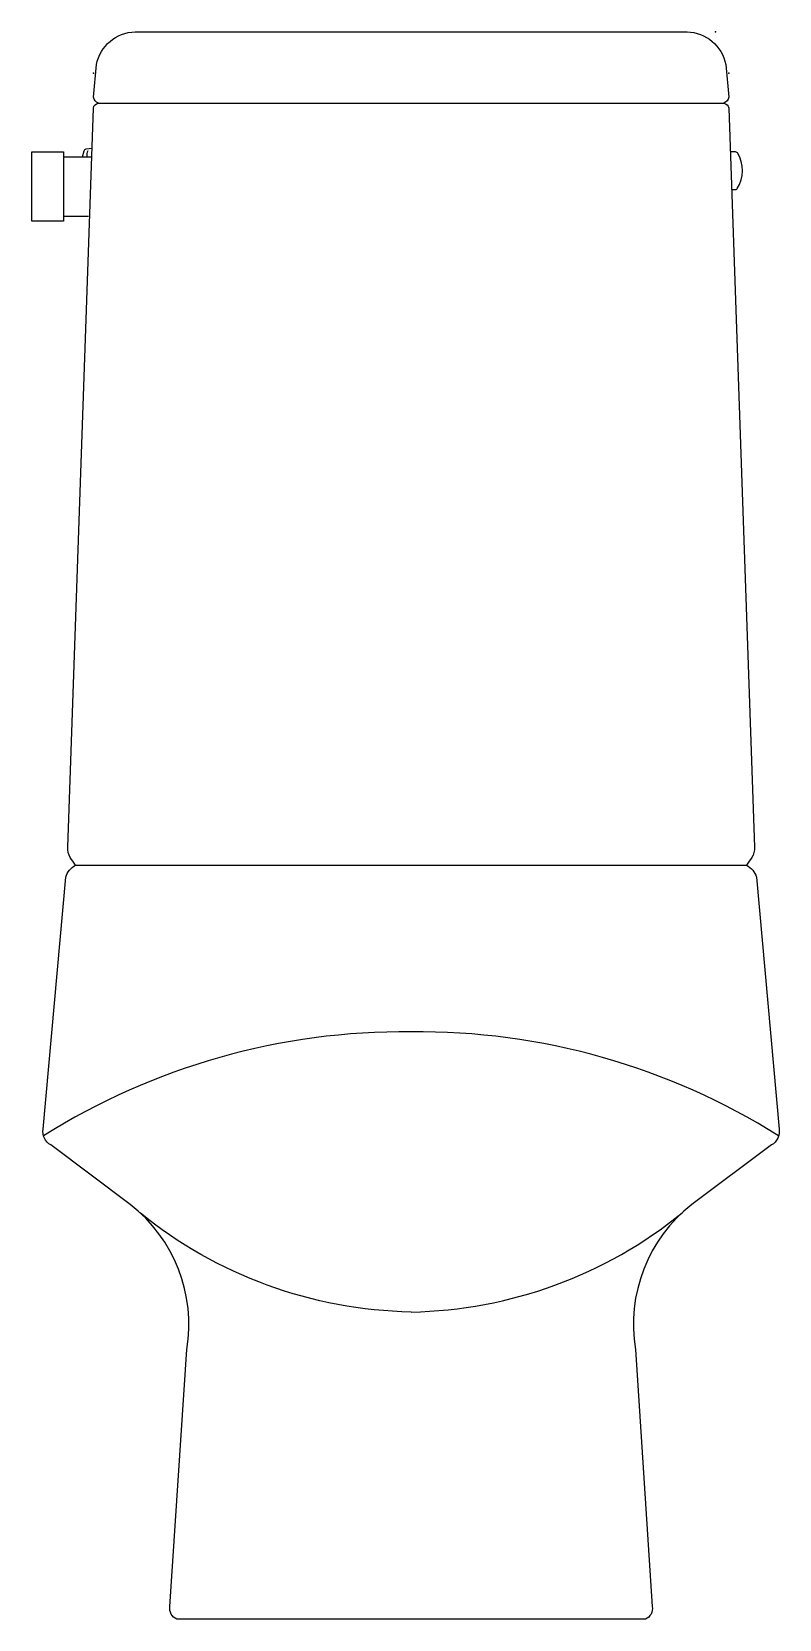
# Model space of a CAD drawing. Extents: x -0.191 to 0.185, y 0 to 0.8.
import ezdxf

# ---------------------------------------------------------------- set-up
doc = ezdxf.new("R2010")
doc.units = 0
doc.header["$LTSCALE"] = 16
doc.layers.get('0').update_dxf_attribs({"linetype": 'CONTINUOUS'})

msp = doc.modelspace()

# ---------------------------------------------------------------- linework, layer by layer
at = {"color": 0}
for p, q in [((-0.1751, 0.737), (-0.16112, 0.737)), ((-0.1751, 0.707), (-0.16249, 0.707))]:
    msp.add_line(p, q, dxfattribs=at)
msp.add_lwpolyline([(0, 0), (-0.118, 0, -0.347123), (-0.1215, 0.0065), (-0.113, 0.136, 0.27527), (-0.1415, 0.209), (-0.1815, 0.239, -0.320001), (-0.18534, 0.247), (-0.174, 0.374, -0.197812), (-0.169, 0.38, 0.003465), (-0.17168, 0.38392, -0.145059), (-0.173, 0.389), (-0.16, 0.7615, -0.372646), (-0.1575, 0.764, -0.308019), (-0.16, 0.767), (-0.1585, 0.7835, -0.349118), (-0.139, 0.8), (0, 0.8), (0.139, 0.8, -0.349118), (0.1585, 0.7835), (0.16, 0.767, -0.308019), (0.1575, 0.764, -0.372646), (0.16, 0.7615), (0.173, 0.389, -0.145059), (0.17168, 0.38392, 0.003465), (0.169, 0.38, -0.197812), (0.174, 0.374), (0.18534, 0.247, -0.320001), (0.1815, 0.239), (0.1415, 0.209, 0.27527), (0.113, 0.136), (0.1215, 0.0065, -0.347123), (0.118, 0)], format="xyb", close=True, dxfattribs=at)
for points in [[(-0.1575, 0.764), (0, 0.764), (0.1575, 0.764)], [(-0.1751, 0.707), (-0.1751, 0.7045), (-0.1911, 0.7045), (-0.1911, 0.7395), (-0.1751, 0.7395), (-0.1751, 0.737)], [(-0.1751, 0.737), (-0.1751, 0.707)], [(-0.169, 0.38), (0, 0.38), (0.169, 0.38)]]:
    msp.add_lwpolyline(points, dxfattribs=at)
for points in [[(-0.16548, 0.737), (-0.16472, 0.73996, -0.269794), (-0.16372, 0.74098), (-0.16071, 0.7413)], [(0.16143, 0.72043), (0.163, 0.7205, 0.247407), (0.16433, 0.72099, 0.295756), (0.16436, 0.73896, 0.209822), (0.163, 0.7395), (0.16077, 0.73951)], [(0.18516, 0.24359, 0.144254), (0, 0.296, 0.144254), (-0.18516, 0.24359, 0.143671)], [(0, 0.15483, -0.167998), (-0.13656, 0.20481)], [(0, 0.15483, 0.167998), (0.13656, 0.20481)]]:
    msp.add_lwpolyline(points, format="xyb", dxfattribs=at)
msp.add_arc((-0.15782, 0.7378), 0.00559, 156.06101, 188.18661, dxfattribs=at)
at = {"color": 0, "linetype": 'BYBLOCK'}
for p in [(0.15337, 0.8), (-0.16, 0.77911), (0.16, 0.77911)]:
    msp.add_point(p, dxfattribs=at)

doc.saveas('drawing.dxf')
